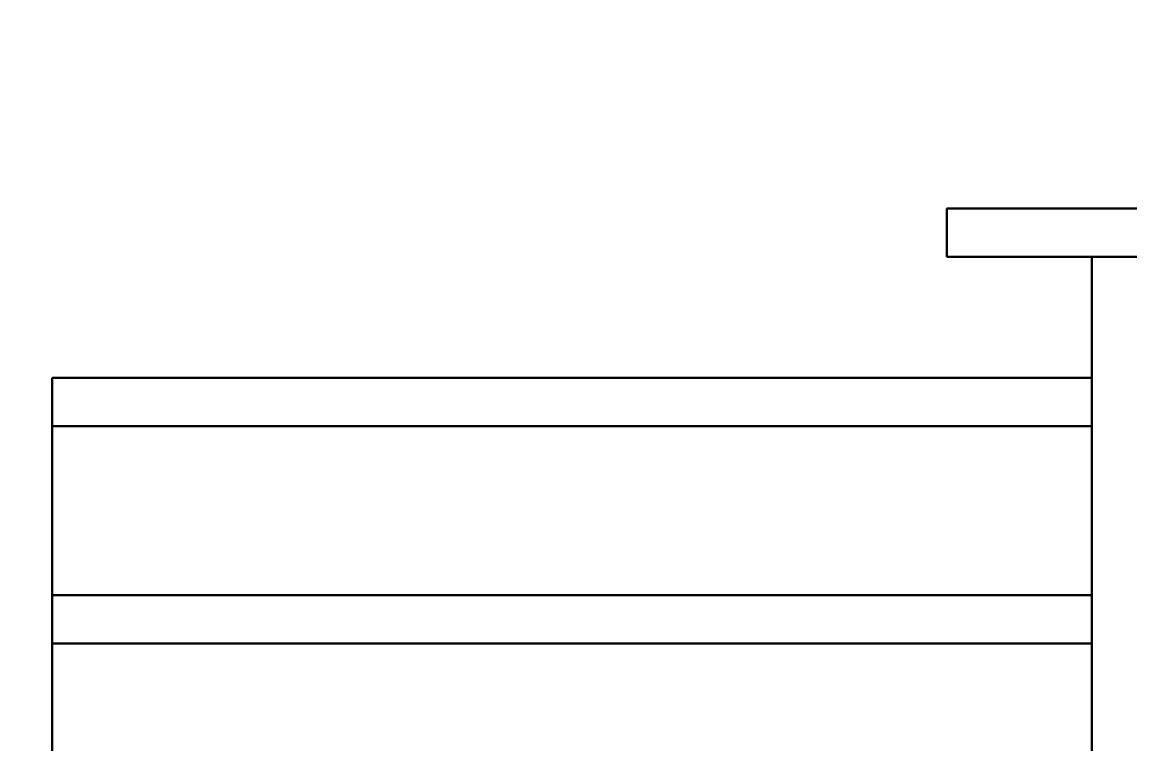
# Model space of a CAD drawing. Header units: millimetres. Extents: x 183355 to 194386, y -190559 to -183233.
# Drawn here: x 185006 to 185235.1, y -186675.6 to -186526.3 of the extents above; entities that cross this region are included whole.
import ezdxf

# ---------------------------------------------------------------- set-up
doc = ezdxf.new("R2010")
doc.units = ezdxf.units.MM
doc.header["$LTSCALE"] = 13
doc.layers.add('1', color=4, linetype='Continuous')
doc.layers.add('2细实线', color=3, linetype='Continuous', lineweight=20)
doc.layers.add('标注、文本', color=3, linetype='Continuous', lineweight=25)
doc.styles.get("Standard").update_dxf_attribs({"font": 'gbenor.shx', "bigfont": 'gbcbig.shx'})
doc.dimstyles.new('英寸 1-10', dxfattribs={"dimscale": 14, "dimtxt": 3.5, "dimasz": 2, "dimexe": 1.5, "dimexo": 0.5, "dimgap": 0.5, "dimtad": 1, "dimtoh": 1, "dimdec": 1, "dimdsep": 46, "dimtxsty": 'Standard', "dimcen": 2.5, "dimclrd": 3, "dimclre": 3, "dimclrt": 3, "dimadec": 0, "dimazin": 2, "dimtfac": 1, "dimtdec": 1, "dimtmove": 0, "dimatfit": 2, "dimfxl": 1, "dimarcsym": 0})

# ---------------------------------------------------------------- blocks, each defined once
blk = doc.blocks.new('*D118')
at = {"layer": '2细实线', "color": 3, "linetype": 'ByBlock', "lineweight": -2}
for p, q in [((184513.58, -187693.82), (184513.58, -186361.64)), ((187190.85, -187693.82), (187190.85, -186361.64)), ((184555.58, -186382.64), (187148.85, -186382.64))]:
    blk.add_line(p, q, dxfattribs=at)
at = {"layer": '2细实线', "color": 3, "linetype": 'ByBlock'}
for points in [[(184555.58, -186375.64), (184555.58, -186389.64), (184513.58, -186382.64)], [(187148.85, -186375.64), (187148.85, -186389.64), (187190.85, -186382.64)]]:
    blk.add_solid(points, dxfattribs=at)
at = {"layer": 'Defpoints', "color": 0, "linetype": 'ByBlock'}
for p in [(187190.85, -186382.64), (184513.58, -187700.82), (187190.85, -187700.82)]:
    blk.add_point(p, dxfattribs=at)
at = {"layer": '2细实线', "color": 3, "linetype": 'ByBlock', "insert": (185852.22, -186337.36), "char_height": 73.5, "attachment_point": 5}
blk.add_mtext('2677.3 [105.4]', dxfattribs=at)

msp = doc.modelspace()

# ---------------------------------------------------------------- linework, layer by layer
at = {"layer": '1', "ltscale": 5}
for p, q in [((185347.215, -186564.817), (185197.215, -186564.817)), ((185197.215, -186564.817), (185197.215, -186574.817)), ((185347.215, -186564.817), (185197.215, -186564.817)), ((185197.215, -186564.817), (185197.215, -186574.817)), ((185197.215, -186574.817), (185347.215, -186574.817)), ((185197.215, -186574.817), (185347.215, -186574.817)), ((185227.215, -187489.817), (185227.215, -186574.817)), ((185227.215, -187489.817), (185227.215, -186574.817)), ((185012.215, -187419.817), (185012.215, -186599.817)), ((185012.215, -187419.817), (185012.215, -186599.817)), ((185227.215, -186599.817), (185012.215, -186599.817)), ((185227.215, -186599.817), (185012.215, -186599.817)), ((185227.215, -186599.817), (185012.215, -186599.817)), ((185227.215, -186599.817), (185012.215, -186599.817)), ((185012.215, -186599.817), (185227.215, -186599.817)), ((185012.215, -186599.817), (185227.215, -186599.817)), ((185227.215, -186599.817), (185012.215, -186599.817)), ((185227.215, -186599.817), (185012.215, -186599.817)), ((185227.215, -186599.817), (185012.215, -186599.817)), ((185227.215, -186599.817), (185012.215, -186599.817)), ((185012.215, -186599.817), (185227.215, -186599.817)), ((185012.215, -186599.817), (185227.215, -186599.817)), ((185227.215, -186599.817), (185012.215, -186599.817)), ((185227.215, -186599.817), (185012.215, -186599.817)), ((185227.215, -186599.817), (185012.215, -186599.817)), ((185227.215, -186599.817), (185012.215, -186599.817)), ((185012.215, -186599.817), (185227.215, -186599.817)), ((185012.215, -186599.817), (185227.215, -186599.817)), ((185227.215, -186599.817), (185012.215, -186599.817)), ((185227.215, -186599.817), (185012.215, -186599.817)), ((185227.215, -186599.817), (185012.215, -186599.817)), ((185227.215, -186599.817), (185012.215, -186599.817)), ((185012.215, -186599.817), (185227.215, -186599.817)), ((185012.215, -186599.817), (185227.215, -186599.817)), ((185227.215, -186599.817), (185012.215, -186599.817)), ((185227.215, -186599.817), (185012.215, -186599.817)), ((185227.215, -186599.817), (185012.215, -186599.817)), ((185227.215, -186599.817), (185012.215, -186599.817)), ((185012.215, -186599.817), (185227.215, -186599.817)), ((185012.215, -186599.817), (185227.215, -186599.817)), ((185227.215, -186599.817), (185012.215, -186599.817)), ((185227.215, -186599.817), (185012.215, -186599.817)), ((185227.215, -186599.817), (185012.215, -186599.817)), ((185227.215, -186599.817), (185012.215, -186599.817)), ((185012.215, -186599.817), (185227.215, -186599.817)), ((185012.215, -186599.817), (185227.215, -186599.817)), ((185227.215, -186599.817), (185012.215, -186599.817)), ((185227.215, -186599.817), (185012.215, -186599.817)), ((185227.215, -186599.817), (185012.215, -186599.817)), ((185227.215, -186599.817), (185012.215, -186599.817)), ((185012.215, -186599.817), (185227.215, -186599.817)), ((185012.215, -186599.817), (185227.215, -186599.817)), ((185227.215, -186599.817), (185012.215, -186599.817)), ((185227.215, -186599.817), (185012.215, -186599.817)), ((185227.215, -186599.817), (185012.215, -186599.817)), ((185227.215, -186599.817), (185012.215, -186599.817)), ((185012.215, -186599.817), (185227.215, -186599.817)), ((185012.215, -186599.817), (185227.215, -186599.817)), ((185227.215, -186599.817), (185012.215, -186599.817)), ((185227.215, -186599.817), (185012.215, -186599.817)), ((185227.215, -186599.817), (185012.215, -186599.817)), ((185227.215, -186599.817), (185012.215, -186599.817)), ((185012.215, -186599.817), (185227.215, -186599.817)), ((185012.215, -186599.817), (185227.215, -186599.817)), ((185227.215, -186599.817), (185012.215, -186599.817)), ((185227.215, -186599.817), (185012.215, -186599.817)), ((185227.215, -186599.817), (185012.215, -186599.817)), ((185227.215, -186599.817), (185012.215, -186599.817)), ((185012.215, -186599.817), (185227.215, -186599.817)), ((185012.215, -186599.817), (185227.215, -186599.817)), ((185227.215, -186599.817), (185012.215, -186599.817)), ((185227.215, -186599.817), (185012.215, -186599.817)), ((185227.215, -186599.817), (185012.215, -186599.817)), ((185227.215, -186599.817), (185012.215, -186599.817)), ((185012.215, -186599.817), (185227.215, -186599.817)), ((185012.215, -186599.817), (185227.215, -186599.817)), ((185227.215, -186599.817), (185012.215, -186599.817)), ((185227.215, -186599.817), (185012.215, -186599.817)), ((185227.215, -186599.817), (185012.215, -186599.817)), ((185227.215, -186599.817), (185012.215, -186599.817)), ((185012.215, -186599.817), (185227.215, -186599.817)), ((185012.215, -186599.817), (185227.215, -186599.817)), ((185227.215, -186599.817), (185012.215, -186599.817)), ((185227.215, -186599.817), (185012.215, -186599.817)), ((185227.215, -186599.817), (185012.215, -186599.817)), ((185227.215, -186599.817), (185012.215, -186599.817)), ((185012.215, -186599.817), (185227.215, -186599.817)), ((185012.215, -186599.817), (185227.215, -186599.817)), ((185227.215, -186599.817), (185012.215, -186599.817)), ((185227.215, -186599.817), (185012.215, -186599.817)), ((185227.215, -186599.817), (185012.215, -186599.817)), ((185227.215, -186599.817), (185012.215, -186599.817)), ((185012.215, -186599.817), (185227.215, -186599.817)), ((185012.215, -186599.817), (185227.215, -186599.817)), ((185227.215, -186599.817), (185012.215, -186599.817)), ((185227.215, -186599.817), (185012.215, -186599.817)), ((185227.215, -186599.817), (185012.215, -186599.817)), ((185227.215, -186599.817), (185012.215, -186599.817)), ((185012.215, -186599.817), (185227.215, -186599.817)), ((185012.215, -186599.817), (185227.215, -186599.817)), ((185227.215, -186599.817), (185012.215, -186599.817)), ((185227.215, -186599.817), (185012.215, -186599.817)), ((185227.215, -186599.817), (185012.215, -186599.817)), ((185227.215, -186599.817), (185012.215, -186599.817)), ((185012.215, -186599.817), (185227.215, -186599.817)), ((185012.215, -186599.817), (185227.215, -186599.817)), ((185227.215, -186599.817), (185012.215, -186599.817)), ((185227.215, -186599.817), (185012.215, -186599.817)), ((185227.215, -186599.817), (185012.215, -186599.817)), ((185227.215, -186599.817), (185012.215, -186599.817)), ((185012.215, -186599.817), (185227.215, -186599.817)), ((185012.215, -186599.817), (185227.215, -186599.817)), ((185227.215, -186599.817), (185012.215, -186599.817)), ((185227.215, -186599.817), (185012.215, -186599.817)), ((185227.215, -186599.817), (185012.215, -186599.817)), ((185227.215, -186599.817), (185012.215, -186599.817)), ((185012.215, -186599.817), (185227.215, -186599.817)), ((185012.215, -186599.817), (185227.215, -186599.817)), ((185227.215, -186599.817), (185012.215, -186599.817)), ((185227.215, -186599.817), (185012.215, -186599.817)), ((185227.215, -186599.817), (185012.215, -186599.817)), ((185227.215, -186599.817), (185012.215, -186599.817)), ((185012.215, -186599.817), (185227.215, -186599.817)), ((185012.215, -186599.817), (185227.215, -186599.817)), ((185227.215, -186599.817), (185012.215, -186599.817)), ((185227.215, -186599.817), (185012.215, -186599.817)), ((185227.215, -186599.817), (185012.215, -186599.817)), ((185227.215, -186599.817), (185012.215, -186599.817)), ((185012.215, -186599.817), (185227.215, -186599.817)), ((185012.215, -186599.817), (185227.215, -186599.817)), ((185227.215, -186599.817), (185012.215, -186599.817)), ((185227.215, -186599.817), (185012.215, -186599.817)), ((185227.215, -186599.817), (185012.215, -186599.817)), ((185227.215, -186599.817), (185012.215, -186599.817)), ((185012.215, -186599.817), (185227.215, -186599.817)), ((185012.215, -186599.817), (185227.215, -186599.817)), ((185227.215, -186599.817), (185012.215, -186599.817)), ((185227.215, -186599.817), (185012.215, -186599.817)), ((185227.215, -186599.817), (185012.215, -186599.817)), ((185227.215, -186599.817), (185012.215, -186599.817)), ((185012.215, -186599.817), (185227.215, -186599.817)), ((185012.215, -186599.817), (185227.215, -186599.817)), ((185227.215, -186599.817), (185012.215, -186599.817)), ((185227.215, -186599.817), (185012.215, -186599.817)), ((185227.215, -186599.817), (185012.215, -186599.817)), ((185227.215, -186599.817), (185012.215, -186599.817)), ((185012.215, -186599.817), (185227.215, -186599.817)), ((185012.215, -186599.817), (185227.215, -186599.817)), ((185227.215, -186599.817), (185012.215, -186599.817)), ((185227.215, -186599.817), (185012.215, -186599.817)), ((185227.215, -186599.817), (185012.215, -186599.817)), ((185227.215, -186599.817), (185012.215, -186599.817)), ((185012.215, -186599.817), (185227.215, -186599.817)), ((185012.215, -186599.817), (185227.215, -186599.817)), ((185227.215, -186599.817), (185012.215, -186599.817)), ((185227.215, -186599.817), (185012.215, -186599.817)), ((185227.215, -186599.817), (185012.215, -186599.817)), ((185227.215, -186599.817), (185012.215, -186599.817)), ((185012.215, -186599.817), (185227.215, -186599.817)), ((185012.215, -186599.817), (185227.215, -186599.817)), ((185227.215, -186599.817), (185012.215, -186599.817)), ((185227.215, -186599.817), (185012.215, -186599.817)), ((185227.215, -186599.817), (185012.215, -186599.817)), ((185227.215, -186599.817), (185012.215, -186599.817)), ((185012.215, -186599.817), (185227.215, -186599.817)), ((185012.215, -186599.817), (185227.215, -186599.817)), ((185227.215, -186599.817), (185012.215, -186599.817)), ((185227.215, -186599.817), (185012.215, -186599.817)), ((185227.215, -186599.817), (185012.215, -186599.817)), ((185227.215, -186599.817), (185012.215, -186599.817)), ((185012.215, -186599.817), (185227.215, -186599.817)), ((185012.215, -186599.817), (185227.215, -186599.817)), ((185227.215, -186599.817), (185012.215, -186599.817)), ((185227.215, -186599.817), (185012.215, -186599.817)), ((185227.215, -186599.817), (185012.215, -186599.817)), ((185227.215, -186599.817), (185012.215, -186599.817)), ((185012.215, -186599.817), (185227.215, -186599.817)), ((185012.215, -186599.817), (185227.215, -186599.817)), ((185227.215, -186599.817), (185012.215, -186599.817)), ((185227.215, -186599.817), (185012.215, -186599.817)), ((185227.215, -186599.817), (185012.215, -186599.817)), ((185227.215, -186599.817), (185012.215, -186599.817)), ((185012.215, -186599.817), (185227.215, -186599.817)), ((185012.215, -186599.817), (185227.215, -186599.817)), ((185227.215, -186599.817), (185012.215, -186599.817)), ((185227.215, -186599.817), (185012.215, -186599.817)), ((185227.215, -186599.817), (185012.215, -186599.817)), ((185227.215, -186599.817), (185012.215, -186599.817)), ((185012.215, -186599.817), (185227.215, -186599.817)), ((185012.215, -186599.817), (185227.215, -186599.817)), ((185227.215, -186599.817), (185012.215, -186599.817)), ((185227.215, -186599.817), (185012.215, -186599.817)), ((185227.215, -186599.817), (185012.215, -186599.817)), ((185227.215, -186599.817), (185012.215, -186599.817)), ((185012.215, -186599.817), (185227.215, -186599.817)), ((185012.215, -186599.817), (185227.215, -186599.817)), ((185227.215, -186599.817), (185012.215, -186599.817)), ((185227.215, -186599.817), (185012.215, -186599.817)), ((185227.215, -186599.817), (185012.215, -186599.817)), ((185227.215, -186599.817), (185012.215, -186599.817)), ((185012.215, -186599.817), (185227.215, -186599.817)), ((185012.215, -186599.817), (185227.215, -186599.817)), ((185227.215, -186599.817), (185012.215, -186599.817)), ((185227.215, -186599.817), (185012.215, -186599.817)), ((185227.215, -186599.817), (185012.215, -186599.817)), ((185227.215, -186599.817), (185012.215, -186599.817)), ((185012.215, -186599.817), (185227.215, -186599.817)), ((185012.215, -186599.817), (185227.215, -186599.817)), ((185227.215, -186599.817), (185012.215, -186599.817)), ((185227.215, -186599.817), (185012.215, -186599.817)), ((185227.215, -186599.817), (185012.215, -186599.817)), ((185227.215, -186599.817), (185012.215, -186599.817)), ((185012.215, -186599.817), (185227.215, -186599.817)), ((185012.215, -186599.817), (185227.215, -186599.817)), ((185227.215, -186599.817), (185012.215, -186599.817)), ((185227.215, -186599.817), (185012.215, -186599.817)), ((185227.215, -186599.817), (185012.215, -186599.817)), ((185227.215, -186599.817), (185012.215, -186599.817)), ((185012.215, -186599.817), (185227.215, -186599.817)), ((185012.215, -186599.817), (185227.215, -186599.817)), ((185227.215, -186599.817), (185012.215, -186599.817)), ((185227.215, -186599.817), (185012.215, -186599.817)), ((185227.215, -186599.817), (185012.215, -186599.817)), ((185227.215, -186599.817), (185012.215, -186599.817)), ((185012.215, -186599.817), (185227.215, -186599.817)), ((185012.215, -186599.817), (185227.215, -186599.817)), ((185227.215, -186599.817), (185012.215, -186599.817)), ((185227.215, -186599.817), (185012.215, -186599.817)), ((185227.215, -186599.817), (185012.215, -186599.817)), ((185227.215, -186599.817), (185012.215, -186599.817)), ((185012.215, -186599.817), (185227.215, -186599.817)), ((185012.215, -186599.817), (185227.215, -186599.817)), ((185227.215, -186599.817), (185012.215, -186599.817)), ((185227.215, -186599.817), (185012.215, -186599.817)), ((185227.215, -186599.817), (185012.215, -186599.817)), ((185227.215, -186599.817), (185012.215, -186599.817)), ((185012.215, -186599.817), (185227.215, -186599.817)), ((185012.215, -186599.817), (185227.215, -186599.817)), ((185227.215, -186599.817), (185012.215, -186599.817)), ((185227.215, -186599.817), (185012.215, -186599.817)), ((185227.215, -186599.817), (185012.215, -186599.817)), ((185227.215, -186599.817), (185012.215, -186599.817)), ((185012.215, -186599.817), (185227.215, -186599.817)), ((185012.215, -186599.817), (185227.215, -186599.817)), ((185227.215, -186599.817), (185012.215, -186599.817)), ((185227.215, -186599.817), (185012.215, -186599.817)), ((185227.215, -186599.817), (185012.215, -186599.817)), ((185227.215, -186599.817), (185012.215, -186599.817)), ((185012.215, -186599.817), (185227.215, -186599.817)), ((185012.215, -186599.817), (185227.215, -186599.817)), ((185227.215, -186609.817), (185012.215, -186609.817)), ((185227.215, -186609.817), (185012.215, -186609.817)), ((185227.215, -186609.817), (185012.215, -186609.817)), ((185227.215, -186609.817), (185012.215, -186609.817)), ((185012.215, -186609.817), (185227.215, -186609.817)), ((185227.215, -186609.817), (185012.215, -186609.817)), ((185227.215, -186609.817), (185012.215, -186609.817)), ((185227.215, -186609.817), (185012.215, -186609.817)), ((185227.215, -186609.817), (185012.215, -186609.817)), ((185012.215, -186609.817), (185227.215, -186609.817)), ((185227.215, -186609.817), (185012.215, -186609.817)), ((185227.215, -186609.817), (185012.215, -186609.817)), ((185227.215, -186609.817), (185012.215, -186609.817)), ((185227.215, -186609.817), (185012.215, -186609.817)), ((185012.215, -186609.817), (185227.215, -186609.817)), ((185227.215, -186609.817), (185012.215, -186609.817)), ((185227.215, -186609.817), (185012.215, -186609.817)), ((185227.215, -186609.817), (185012.215, -186609.817)), ((185227.215, -186609.817), (185012.215, -186609.817)), ((185012.215, -186609.817), (185227.215, -186609.817)), ((185227.215, -186609.817), (185012.215, -186609.817)), ((185227.215, -186609.817), (185012.215, -186609.817)), ((185227.215, -186609.817), (185012.215, -186609.817)), ((185227.215, -186609.817), (185012.215, -186609.817)), ((185012.215, -186609.817), (185227.215, -186609.817)), ((185227.215, -186609.817), (185012.215, -186609.817)), ((185227.215, -186609.817), (185012.215, -186609.817)), ((185227.215, -186609.817), (185012.215, -186609.817)), ((185227.215, -186609.817), (185012.215, -186609.817)), ((185012.215, -186609.817), (185227.215, -186609.817)), ((185227.215, -186609.817), (185012.215, -186609.817)), ((185227.215, -186609.817), (185012.215, -186609.817)), ((185227.215, -186609.817), (185012.215, -186609.817)), ((185227.215, -186609.817), (185012.215, -186609.817)), ((185012.215, -186609.817), (185227.215, -186609.817)), ((185227.215, -186609.817), (185012.215, -186609.817)), ((185227.215, -186609.817), (185012.215, -186609.817)), ((185227.215, -186609.817), (185012.215, -186609.817)), ((185227.215, -186609.817), (185012.215, -186609.817)), ((185012.215, -186609.817), (185227.215, -186609.817)), ((185227.215, -186609.817), (185012.215, -186609.817)), ((185227.215, -186609.817), (185012.215, -186609.817)), ((185227.215, -186609.817), (185012.215, -186609.817)), ((185227.215, -186609.817), (185012.215, -186609.817)), ((185012.215, -186609.817), (185227.215, -186609.817)), ((185227.215, -186609.817), (185012.215, -186609.817)), ((185227.215, -186609.817), (185012.215, -186609.817)), ((185227.215, -186609.817), (185012.215, -186609.817)), ((185227.215, -186609.817), (185012.215, -186609.817)), ((185012.215, -186609.817), (185227.215, -186609.817)), ((185227.215, -186609.817), (185012.215, -186609.817)), ((185227.215, -186609.817), (185012.215, -186609.817)), ((185227.215, -186609.817), (185012.215, -186609.817)), ((185227.215, -186609.817), (185012.215, -186609.817)), ((185012.215, -186609.817), (185227.215, -186609.817)), ((185227.215, -186609.817), (185012.215, -186609.817)), ((185227.215, -186609.817), (185012.215, -186609.817)), ((185227.215, -186609.817), (185012.215, -186609.817)), ((185227.215, -186609.817), (185012.215, -186609.817)), ((185012.215, -186609.817), (185227.215, -186609.817)), ((185227.215, -186609.817), (185012.215, -186609.817)), ((185227.215, -186609.817), (185012.215, -186609.817)), ((185227.215, -186609.817), (185012.215, -186609.817)), ((185227.215, -186609.817), (185012.215, -186609.817)), ((185012.215, -186609.817), (185227.215, -186609.817)), ((185227.215, -186609.817), (185012.215, -186609.817)), ((185227.215, -186609.817), (185012.215, -186609.817)), ((185227.215, -186609.817), (185012.215, -186609.817)), ((185227.215, -186609.817), (185012.215, -186609.817)), ((185012.215, -186609.817), (185227.215, -186609.817)), ((185227.215, -186609.817), (185012.215, -186609.817)), ((185227.215, -186609.817), (185012.215, -186609.817)), ((185227.215, -186609.817), (185012.215, -186609.817)), ((185227.215, -186609.817), (185012.215, -186609.817)), ((185012.215, -186609.817), (185227.215, -186609.817)), ((185227.215, -186609.817), (185012.215, -186609.817)), ((185227.215, -186609.817), (185012.215, -186609.817)), ((185227.215, -186609.817), (185012.215, -186609.817)), ((185227.215, -186609.817), (185012.215, -186609.817)), ((185012.215, -186609.817), (185227.215, -186609.817)), ((185227.215, -186609.817), (185012.215, -186609.817)), ((185227.215, -186609.817), (185012.215, -186609.817)), ((185227.215, -186609.817), (185012.215, -186609.817)), ((185227.215, -186609.817), (185012.215, -186609.817)), ((185012.215, -186609.817), (185227.215, -186609.817)), ((185227.215, -186609.817), (185012.215, -186609.817)), ((185227.215, -186609.817), (185012.215, -186609.817)), ((185227.215, -186609.817), (185012.215, -186609.817)), ((185227.215, -186609.817), (185012.215, -186609.817)), ((185012.215, -186609.817), (185227.215, -186609.817)), ((185227.215, -186609.817), (185012.215, -186609.817)), ((185227.215, -186609.817), (185012.215, -186609.817)), ((185227.215, -186609.817), (185012.215, -186609.817)), ((185227.215, -186609.817), (185012.215, -186609.817)), ((185012.215, -186609.817), (185227.215, -186609.817)), ((185227.215, -186609.817), (185012.215, -186609.817)), ((185227.215, -186609.817), (185012.215, -186609.817)), ((185227.215, -186609.817), (185012.215, -186609.817)), ((185227.215, -186609.817), (185012.215, -186609.817)), ((185012.215, -186609.817), (185227.215, -186609.817)), ((185227.215, -186609.817), (185012.215, -186609.817)), ((185227.215, -186609.817), (185012.215, -186609.817)), ((185227.215, -186609.817), (185012.215, -186609.817)), ((185227.215, -186609.817), (185012.215, -186609.817)), ((185012.215, -186609.817), (185227.215, -186609.817)), ((185227.215, -186609.817), (185012.215, -186609.817)), ((185227.215, -186609.817), (185012.215, -186609.817)), ((185227.215, -186609.817), (185012.215, -186609.817)), ((185227.215, -186609.817), (185012.215, -186609.817)), ((185012.215, -186609.817), (185227.215, -186609.817)), ((185227.215, -186609.817), (185012.215, -186609.817)), ((185227.215, -186609.817), (185012.215, -186609.817)), ((185227.215, -186609.817), (185012.215, -186609.817)), ((185227.215, -186609.817), (185012.215, -186609.817)), ((185012.215, -186609.817), (185227.215, -186609.817)), ((185227.215, -186609.817), (185012.215, -186609.817)), ((185227.215, -186609.817), (185012.215, -186609.817)), ((185227.215, -186609.817), (185012.215, -186609.817)), ((185227.215, -186609.817), (185012.215, -186609.817)), ((185012.215, -186609.817), (185227.215, -186609.817)), ((185227.215, -186609.817), (185012.215, -186609.817)), ((185227.215, -186609.817), (185012.215, -186609.817)), ((185227.215, -186609.817), (185012.215, -186609.817)), ((185227.215, -186609.817), (185012.215, -186609.817)), ((185012.215, -186609.817), (185227.215, -186609.817)), ((185227.215, -186609.817), (185012.215, -186609.817)), ((185227.215, -186609.817), (185012.215, -186609.817)), ((185227.215, -186609.817), (185012.215, -186609.817)), ((185227.215, -186609.817), (185012.215, -186609.817)), ((185012.215, -186609.817), (185227.215, -186609.817)), ((185227.215, -186609.817), (185012.215, -186609.817)), ((185227.215, -186609.817), (185012.215, -186609.817)), ((185227.215, -186609.817), (185012.215, -186609.817)), ((185227.215, -186609.817), (185012.215, -186609.817)), ((185012.215, -186609.817), (185227.215, -186609.817)), ((185227.215, -186609.817), (185012.215, -186609.817)), ((185227.215, -186609.817), (185012.215, -186609.817)), ((185227.215, -186609.817), (185012.215, -186609.817)), ((185227.215, -186609.817), (185012.215, -186609.817)), ((185012.215, -186609.817), (185227.215, -186609.817)), ((185227.215, -186609.817), (185012.215, -186609.817)), ((185227.215, -186609.817), (185012.215, -186609.817)), ((185227.215, -186609.817), (185012.215, -186609.817)), ((185227.215, -186609.817), (185012.215, -186609.817)), ((185012.215, -186609.817), (185227.215, -186609.817)), ((185227.215, -186609.817), (185012.215, -186609.817)), ((185227.215, -186609.817), (185012.215, -186609.817)), ((185227.215, -186609.817), (185012.215, -186609.817)), ((185227.215, -186609.817), (185012.215, -186609.817)), ((185012.215, -186609.817), (185227.215, -186609.817)), ((185227.215, -186609.817), (185012.215, -186609.817)), ((185227.215, -186609.817), (185012.215, -186609.817)), ((185227.215, -186609.817), (185012.215, -186609.817)), ((185227.215, -186609.817), (185012.215, -186609.817)), ((185012.215, -186609.817), (185227.215, -186609.817)), ((185227.215, -186609.817), (185012.215, -186609.817)), ((185227.215, -186609.817), (185012.215, -186609.817)), ((185227.215, -186609.817), (185012.215, -186609.817)), ((185227.215, -186609.817), (185012.215, -186609.817)), ((185012.215, -186609.817), (185227.215, -186609.817)), ((185227.215, -186609.817), (185012.215, -186609.817)), ((185227.215, -186609.817), (185012.215, -186609.817)), ((185227.215, -186609.817), (185012.215, -186609.817)), ((185227.215, -186609.817), (185012.215, -186609.817)), ((185012.215, -186609.817), (185227.215, -186609.817)), ((185227.215, -186609.817), (185012.215, -186609.817)), ((185227.215, -186609.817), (185012.215, -186609.817)), ((185227.215, -186609.817), (185012.215, -186609.817)), ((185227.215, -186609.817), (185012.215, -186609.817)), ((185012.215, -186609.817), (185227.215, -186609.817)), ((185227.215, -186609.817), (185012.215, -186609.817)), ((185227.215, -186609.817), (185012.215, -186609.817)), ((185227.215, -186609.817), (185012.215, -186609.817)), ((185227.215, -186609.817), (185012.215, -186609.817)), ((185012.215, -186609.817), (185227.215, -186609.817)), ((185227.215, -186609.817), (185012.215, -186609.817)), ((185227.215, -186609.817), (185012.215, -186609.817)), ((185227.215, -186609.817), (185012.215, -186609.817)), ((185227.215, -186609.817), (185012.215, -186609.817)), ((185012.215, -186609.817), (185227.215, -186609.817)), ((185227.215, -186609.817), (185012.215, -186609.817)), ((185227.215, -186609.817), (185012.215, -186609.817)), ((185227.215, -186609.817), (185012.215, -186609.817)), ((185227.215, -186609.817), (185012.215, -186609.817)), ((185012.215, -186609.817), (185227.215, -186609.817)), ((185227.215, -186609.817), (185012.215, -186609.817)), ((185227.215, -186609.817), (185012.215, -186609.817)), ((185227.215, -186609.817), (185012.215, -186609.817)), ((185227.215, -186609.817), (185012.215, -186609.817)), ((185012.215, -186609.817), (185227.215, -186609.817)), ((185227.215, -186609.817), (185012.215, -186609.817)), ((185227.215, -186609.817), (185012.215, -186609.817)), ((185227.215, -186609.817), (185012.215, -186609.817)), ((185227.215, -186609.817), (185012.215, -186609.817)), ((185012.215, -186609.817), (185227.215, -186609.817)), ((185227.215, -186609.817), (185012.215, -186609.817)), ((185227.215, -186609.817), (185012.215, -186609.817)), ((185227.215, -186609.817), (185012.215, -186609.817)), ((185227.215, -186609.817), (185012.215, -186609.817)), ((185012.215, -186609.817), (185227.215, -186609.817)), ((185227.215, -186644.817), (185012.215, -186644.817)), ((185227.215, -186644.817), (185012.215, -186644.817)), ((185227.215, -186644.817), (185012.215, -186644.817)), ((185227.215, -186644.817), (185012.215, -186644.817)), ((185012.215, -186644.817), (185227.215, -186644.817)), ((185012.215, -186644.817), (185227.215, -186644.817)), ((185227.215, -186644.817), (185012.215, -186644.817)), ((185227.215, -186644.817), (185012.215, -186644.817)), ((185227.215, -186644.817), (185012.215, -186644.817)), ((185227.215, -186644.817), (185012.215, -186644.817)), ((185012.215, -186644.817), (185227.215, -186644.817)), ((185012.215, -186644.817), (185227.215, -186644.817)), ((185227.215, -186644.817), (185012.215, -186644.817)), ((185227.215, -186644.817), (185012.215, -186644.817)), ((185227.215, -186644.817), (185012.215, -186644.817)), ((185227.215, -186644.817), (185012.215, -186644.817)), ((185012.215, -186644.817), (185227.215, -186644.817)), ((185012.215, -186644.817), (185227.215, -186644.817)), ((185227.215, -186644.817), (185012.215, -186644.817)), ((185227.215, -186644.817), (185012.215, -186644.817)), ((185227.215, -186644.817), (185012.215, -186644.817)), ((185227.215, -186644.817), (185012.215, -186644.817)), ((185012.215, -186644.817), (185227.215, -186644.817)), ((185012.215, -186644.817), (185227.215, -186644.817)), ((185227.215, -186644.817), (185012.215, -186644.817)), ((185227.215, -186644.817), (185012.215, -186644.817)), ((185227.215, -186644.817), (185012.215, -186644.817)), ((185227.215, -186644.817), (185012.215, -186644.817)), ((185012.215, -186644.817), (185227.215, -186644.817)), ((185012.215, -186644.817), (185227.215, -186644.817)), ((185227.215, -186644.817), (185012.215, -186644.817)), ((185227.215, -186644.817), (185012.215, -186644.817)), ((185227.215, -186644.817), (185012.215, -186644.817)), ((185227.215, -186644.817), (185012.215, -186644.817)), ((185012.215, -186644.817), (185227.215, -186644.817)), ((185012.215, -186644.817), (185227.215, -186644.817)), ((185227.215, -186644.817), (185012.215, -186644.817)), ((185227.215, -186644.817), (185012.215, -186644.817)), ((185227.215, -186644.817), (185012.215, -186644.817)), ((185227.215, -186644.817), (185012.215, -186644.817)), ((185012.215, -186644.817), (185227.215, -186644.817)), ((185012.215, -186644.817), (185227.215, -186644.817)), ((185227.215, -186644.817), (185012.215, -186644.817)), ((185227.215, -186644.817), (185012.215, -186644.817)), ((185227.215, -186644.817), (185012.215, -186644.817)), ((185227.215, -186644.817), (185012.215, -186644.817)), ((185012.215, -186644.817), (185227.215, -186644.817)), ((185012.215, -186644.817), (185227.215, -186644.817)), ((185227.215, -186654.817), (185012.215, -186654.817)), ((185227.215, -186654.817), (185012.215, -186654.817)), ((185227.215, -186654.817), (185012.215, -186654.817)), ((185227.215, -186654.817), (185012.215, -186654.817)), ((185012.215, -186654.817), (185227.215, -186654.817)), ((185227.215, -186654.817), (185012.215, -186654.817)), ((185227.215, -186654.817), (185012.215, -186654.817)), ((185227.215, -186654.817), (185012.215, -186654.817)), ((185227.215, -186654.817), (185012.215, -186654.817)), ((185012.215, -186654.817), (185227.215, -186654.817)), ((185227.215, -186654.817), (185012.215, -186654.817)), ((185227.215, -186654.817), (185012.215, -186654.817)), ((185227.215, -186654.817), (185012.215, -186654.817)), ((185227.215, -186654.817), (185012.215, -186654.817)), ((185012.215, -186654.817), (185227.215, -186654.817)), ((185227.215, -186654.817), (185012.215, -186654.817)), ((185227.215, -186654.817), (185012.215, -186654.817)), ((185227.215, -186654.817), (185012.215, -186654.817)), ((185227.215, -186654.817), (185012.215, -186654.817)), ((185012.215, -186654.817), (185227.215, -186654.817)), ((185227.215, -186654.817), (185012.215, -186654.817)), ((185227.215, -186654.817), (185012.215, -186654.817)), ((185227.215, -186654.817), (185012.215, -186654.817)), ((185227.215, -186654.817), (185012.215, -186654.817)), ((185012.215, -186654.817), (185227.215, -186654.817)), ((185227.215, -186654.817), (185012.215, -186654.817)), ((185227.215, -186654.817), (185012.215, -186654.817)), ((185227.215, -186654.817), (185012.215, -186654.817)), ((185227.215, -186654.817), (185012.215, -186654.817)), ((185012.215, -186654.817), (185227.215, -186654.817)), ((185227.215, -186654.817), (185012.215, -186654.817)), ((185227.215, -186654.817), (185012.215, -186654.817)), ((185227.215, -186654.817), (185012.215, -186654.817)), ((185227.215, -186654.817), (185012.215, -186654.817)), ((185012.215, -186654.817), (185227.215, -186654.817)), ((185227.215, -186654.817), (185012.215, -186654.817)), ((185227.215, -186654.817), (185012.215, -186654.817)), ((185227.215, -186654.817), (185012.215, -186654.817)), ((185227.215, -186654.817), (185012.215, -186654.817)), ((185012.215, -186654.817), (185227.215, -186654.817))]:
    msp.add_line(p, q, dxfattribs=at)
at = {"layer": '标注、文本', "color": 4, "lineweight": 30}
for p, q in [((185347.215, -186564.817), (185197.215, -186564.817)), ((185197.215, -186564.817), (185197.215, -186574.817)), ((185347.215, -186564.817), (185197.215, -186564.817)), ((185197.215, -186564.817), (185197.215, -186574.817)), ((185197.215, -186574.817), (185347.215, -186574.817)), ((185197.215, -186574.817), (185347.215, -186574.817)), ((185227.215, -187489.817), (185227.215, -186574.817)), ((185227.215, -187489.817), (185227.215, -186574.817)), ((185012.215, -187419.817), (185012.215, -186599.817)), ((185012.215, -187419.817), (185012.215, -186599.817)), ((185227.215, -186599.817), (185012.215, -186599.817)), ((185227.215, -186599.817), (185012.215, -186599.817)), ((185227.215, -186599.817), (185012.215, -186599.817)), ((185227.215, -186599.817), (185012.215, -186599.817)), ((185012.215, -186599.817), (185227.215, -186599.817)), ((185012.215, -186599.817), (185227.215, -186599.817)), ((185227.215, -186599.817), (185012.215, -186599.817)), ((185227.215, -186599.817), (185012.215, -186599.817)), ((185227.215, -186599.817), (185012.215, -186599.817)), ((185227.215, -186599.817), (185012.215, -186599.817)), ((185012.215, -186599.817), (185227.215, -186599.817)), ((185012.215, -186599.817), (185227.215, -186599.817)), ((185227.215, -186599.817), (185012.215, -186599.817)), ((185227.215, -186599.817), (185012.215, -186599.817)), ((185227.215, -186599.817), (185012.215, -186599.817)), ((185227.215, -186599.817), (185012.215, -186599.817)), ((185012.215, -186599.817), (185227.215, -186599.817)), ((185012.215, -186599.817), (185227.215, -186599.817)), ((185227.215, -186599.817), (185012.215, -186599.817)), ((185227.215, -186599.817), (185012.215, -186599.817)), ((185227.215, -186599.817), (185012.215, -186599.817)), ((185227.215, -186599.817), (185012.215, -186599.817)), ((185012.215, -186599.817), (185227.215, -186599.817)), ((185012.215, -186599.817), (185227.215, -186599.817)), ((185227.215, -186599.817), (185012.215, -186599.817)), ((185227.215, -186599.817), (185012.215, -186599.817)), ((185227.215, -186599.817), (185012.215, -186599.817)), ((185227.215, -186599.817), (185012.215, -186599.817)), ((185012.215, -186599.817), (185227.215, -186599.817)), ((185012.215, -186599.817), (185227.215, -186599.817)), ((185227.215, -186599.817), (185012.215, -186599.817)), ((185227.215, -186599.817), (185012.215, -186599.817)), ((185227.215, -186599.817), (185012.215, -186599.817)), ((185227.215, -186599.817), (185012.215, -186599.817)), ((185012.215, -186599.817), (185227.215, -186599.817)), ((185012.215, -186599.817), (185227.215, -186599.817)), ((185227.215, -186599.817), (185012.215, -186599.817)), ((185227.215, -186599.817), (185012.215, -186599.817)), ((185227.215, -186599.817), (185012.215, -186599.817)), ((185227.215, -186599.817), (185012.215, -186599.817)), ((185012.215, -186599.817), (185227.215, -186599.817)), ((185012.215, -186599.817), (185227.215, -186599.817)), ((185227.215, -186599.817), (185012.215, -186599.817)), ((185227.215, -186599.817), (185012.215, -186599.817)), ((185227.215, -186599.817), (185012.215, -186599.817)), ((185227.215, -186599.817), (185012.215, -186599.817)), ((185012.215, -186599.817), (185227.215, -186599.817)), ((185012.215, -186599.817), (185227.215, -186599.817)), ((185227.215, -186599.817), (185012.215, -186599.817)), ((185227.215, -186599.817), (185012.215, -186599.817)), ((185227.215, -186599.817), (185012.215, -186599.817)), ((185227.215, -186599.817), (185012.215, -186599.817)), ((185012.215, -186599.817), (185227.215, -186599.817)), ((185012.215, -186599.817), (185227.215, -186599.817)), ((185227.215, -186599.817), (185012.215, -186599.817)), ((185227.215, -186599.817), (185012.215, -186599.817)), ((185227.215, -186599.817), (185012.215, -186599.817)), ((185227.215, -186599.817), (185012.215, -186599.817)), ((185012.215, -186599.817), (185227.215, -186599.817)), ((185012.215, -186599.817), (185227.215, -186599.817)), ((185227.215, -186599.817), (185012.215, -186599.817)), ((185227.215, -186599.817), (185012.215, -186599.817)), ((185227.215, -186599.817), (185012.215, -186599.817)), ((185227.215, -186599.817), (185012.215, -186599.817)), ((185012.215, -186599.817), (185227.215, -186599.817)), ((185012.215, -186599.817), (185227.215, -186599.817)), ((185227.215, -186599.817), (185012.215, -186599.817)), ((185227.215, -186599.817), (185012.215, -186599.817)), ((185227.215, -186599.817), (185012.215, -186599.817)), ((185227.215, -186599.817), (185012.215, -186599.817)), ((185012.215, -186599.817), (185227.215, -186599.817)), ((185012.215, -186599.817), (185227.215, -186599.817)), ((185227.215, -186599.817), (185012.215, -186599.817)), ((185227.215, -186599.817), (185012.215, -186599.817)), ((185227.215, -186599.817), (185012.215, -186599.817)), ((185227.215, -186599.817), (185012.215, -186599.817)), ((185012.215, -186599.817), (185227.215, -186599.817)), ((185012.215, -186599.817), (185227.215, -186599.817)), ((185227.215, -186599.817), (185012.215, -186599.817)), ((185227.215, -186599.817), (185012.215, -186599.817)), ((185227.215, -186599.817), (185012.215, -186599.817)), ((185227.215, -186599.817), (185012.215, -186599.817)), ((185012.215, -186599.817), (185227.215, -186599.817)), ((185012.215, -186599.817), (185227.215, -186599.817)), ((185227.215, -186599.817), (185012.215, -186599.817)), ((185227.215, -186599.817), (185012.215, -186599.817)), ((185227.215, -186599.817), (185012.215, -186599.817)), ((185227.215, -186599.817), (185012.215, -186599.817)), ((185012.215, -186599.817), (185227.215, -186599.817)), ((185012.215, -186599.817), (185227.215, -186599.817)), ((185227.215, -186599.817), (185012.215, -186599.817)), ((185227.215, -186599.817), (185012.215, -186599.817)), ((185227.215, -186599.817), (185012.215, -186599.817)), ((185227.215, -186599.817), (185012.215, -186599.817)), ((185012.215, -186599.817), (185227.215, -186599.817)), ((185012.215, -186599.817), (185227.215, -186599.817)), ((185227.215, -186599.817), (185012.215, -186599.817)), ((185227.215, -186599.817), (185012.215, -186599.817)), ((185227.215, -186599.817), (185012.215, -186599.817)), ((185227.215, -186599.817), (185012.215, -186599.817)), ((185012.215, -186599.817), (185227.215, -186599.817)), ((185012.215, -186599.817), (185227.215, -186599.817)), ((185227.215, -186599.817), (185012.215, -186599.817)), ((185227.215, -186599.817), (185012.215, -186599.817)), ((185227.215, -186599.817), (185012.215, -186599.817)), ((185227.215, -186599.817), (185012.215, -186599.817)), ((185012.215, -186599.817), (185227.215, -186599.817)), ((185012.215, -186599.817), (185227.215, -186599.817)), ((185227.215, -186599.817), (185012.215, -186599.817)), ((185227.215, -186599.817), (185012.215, -186599.817)), ((185227.215, -186599.817), (185012.215, -186599.817)), ((185227.215, -186599.817), (185012.215, -186599.817)), ((185012.215, -186599.817), (185227.215, -186599.817)), ((185012.215, -186599.817), (185227.215, -186599.817)), ((185227.215, -186599.817), (185012.215, -186599.817)), ((185227.215, -186599.817), (185012.215, -186599.817)), ((185227.215, -186599.817), (185012.215, -186599.817)), ((185227.215, -186599.817), (185012.215, -186599.817)), ((185012.215, -186599.817), (185227.215, -186599.817)), ((185012.215, -186599.817), (185227.215, -186599.817)), ((185227.215, -186599.817), (185012.215, -186599.817)), ((185227.215, -186599.817), (185012.215, -186599.817)), ((185227.215, -186599.817), (185012.215, -186599.817)), ((185227.215, -186599.817), (185012.215, -186599.817)), ((185012.215, -186599.817), (185227.215, -186599.817)), ((185012.215, -186599.817), (185227.215, -186599.817)), ((185227.215, -186599.817), (185012.215, -186599.817)), ((185227.215, -186599.817), (185012.215, -186599.817)), ((185227.215, -186599.817), (185012.215, -186599.817)), ((185227.215, -186599.817), (185012.215, -186599.817)), ((185012.215, -186599.817), (185227.215, -186599.817)), ((185012.215, -186599.817), (185227.215, -186599.817)), ((185227.215, -186599.817), (185012.215, -186599.817)), ((185227.215, -186599.817), (185012.215, -186599.817)), ((185227.215, -186599.817), (185012.215, -186599.817)), ((185227.215, -186599.817), (185012.215, -186599.817)), ((185012.215, -186599.817), (185227.215, -186599.817)), ((185012.215, -186599.817), (185227.215, -186599.817)), ((185227.215, -186599.817), (185012.215, -186599.817)), ((185227.215, -186599.817), (185012.215, -186599.817)), ((185227.215, -186599.817), (185012.215, -186599.817)), ((185227.215, -186599.817), (185012.215, -186599.817)), ((185012.215, -186599.817), (185227.215, -186599.817)), ((185012.215, -186599.817), (185227.215, -186599.817)), ((185227.215, -186599.817), (185012.215, -186599.817)), ((185227.215, -186599.817), (185012.215, -186599.817)), ((185227.215, -186599.817), (185012.215, -186599.817)), ((185227.215, -186599.817), (185012.215, -186599.817)), ((185012.215, -186599.817), (185227.215, -186599.817)), ((185012.215, -186599.817), (185227.215, -186599.817)), ((185227.215, -186599.817), (185012.215, -186599.817)), ((185227.215, -186599.817), (185012.215, -186599.817)), ((185227.215, -186599.817), (185012.215, -186599.817)), ((185227.215, -186599.817), (185012.215, -186599.817)), ((185012.215, -186599.817), (185227.215, -186599.817)), ((185012.215, -186599.817), (185227.215, -186599.817)), ((185227.215, -186599.817), (185012.215, -186599.817)), ((185227.215, -186599.817), (185012.215, -186599.817)), ((185227.215, -186599.817), (185012.215, -186599.817)), ((185227.215, -186599.817), (185012.215, -186599.817)), ((185012.215, -186599.817), (185227.215, -186599.817)), ((185012.215, -186599.817), (185227.215, -186599.817)), ((185227.215, -186599.817), (185012.215, -186599.817)), ((185227.215, -186599.817), (185012.215, -186599.817)), ((185227.215, -186599.817), (185012.215, -186599.817)), ((185227.215, -186599.817), (185012.215, -186599.817)), ((185012.215, -186599.817), (185227.215, -186599.817)), ((185012.215, -186599.817), (185227.215, -186599.817)), ((185227.215, -186599.817), (185012.215, -186599.817)), ((185227.215, -186599.817), (185012.215, -186599.817)), ((185227.215, -186599.817), (185012.215, -186599.817)), ((185227.215, -186599.817), (185012.215, -186599.817)), ((185012.215, -186599.817), (185227.215, -186599.817)), ((185012.215, -186599.817), (185227.215, -186599.817)), ((185227.215, -186599.817), (185012.215, -186599.817)), ((185227.215, -186599.817), (185012.215, -186599.817)), ((185227.215, -186599.817), (185012.215, -186599.817)), ((185227.215, -186599.817), (185012.215, -186599.817)), ((185012.215, -186599.817), (185227.215, -186599.817)), ((185012.215, -186599.817), (185227.215, -186599.817)), ((185227.215, -186599.817), (185012.215, -186599.817)), ((185227.215, -186599.817), (185012.215, -186599.817)), ((185227.215, -186599.817), (185012.215, -186599.817)), ((185227.215, -186599.817), (185012.215, -186599.817)), ((185012.215, -186599.817), (185227.215, -186599.817)), ((185012.215, -186599.817), (185227.215, -186599.817)), ((185227.215, -186599.817), (185012.215, -186599.817)), ((185227.215, -186599.817), (185012.215, -186599.817)), ((185227.215, -186599.817), (185012.215, -186599.817)), ((185227.215, -186599.817), (185012.215, -186599.817)), ((185012.215, -186599.817), (185227.215, -186599.817)), ((185012.215, -186599.817), (185227.215, -186599.817)), ((185227.215, -186599.817), (185012.215, -186599.817)), ((185227.215, -186599.817), (185012.215, -186599.817)), ((185227.215, -186599.817), (185012.215, -186599.817)), ((185227.215, -186599.817), (185012.215, -186599.817)), ((185012.215, -186599.817), (185227.215, -186599.817)), ((185012.215, -186599.817), (185227.215, -186599.817)), ((185227.215, -186599.817), (185012.215, -186599.817)), ((185227.215, -186599.817), (185012.215, -186599.817)), ((185227.215, -186599.817), (185012.215, -186599.817)), ((185227.215, -186599.817), (185012.215, -186599.817)), ((185012.215, -186599.817), (185227.215, -186599.817)), ((185012.215, -186599.817), (185227.215, -186599.817)), ((185227.215, -186599.817), (185012.215, -186599.817)), ((185227.215, -186599.817), (185012.215, -186599.817)), ((185227.215, -186599.817), (185012.215, -186599.817)), ((185227.215, -186599.817), (185012.215, -186599.817)), ((185012.215, -186599.817), (185227.215, -186599.817)), ((185012.215, -186599.817), (185227.215, -186599.817)), ((185227.215, -186599.817), (185012.215, -186599.817)), ((185227.215, -186599.817), (185012.215, -186599.817)), ((185227.215, -186599.817), (185012.215, -186599.817)), ((185227.215, -186599.817), (185012.215, -186599.817)), ((185012.215, -186599.817), (185227.215, -186599.817)), ((185012.215, -186599.817), (185227.215, -186599.817)), ((185227.215, -186599.817), (185012.215, -186599.817)), ((185227.215, -186599.817), (185012.215, -186599.817)), ((185227.215, -186599.817), (185012.215, -186599.817)), ((185227.215, -186599.817), (185012.215, -186599.817)), ((185012.215, -186599.817), (185227.215, -186599.817)), ((185012.215, -186599.817), (185227.215, -186599.817)), ((185227.215, -186599.817), (185012.215, -186599.817)), ((185227.215, -186599.817), (185012.215, -186599.817)), ((185227.215, -186599.817), (185012.215, -186599.817)), ((185227.215, -186599.817), (185012.215, -186599.817)), ((185012.215, -186599.817), (185227.215, -186599.817)), ((185012.215, -186599.817), (185227.215, -186599.817)), ((185227.215, -186599.817), (185012.215, -186599.817)), ((185227.215, -186599.817), (185012.215, -186599.817)), ((185227.215, -186599.817), (185012.215, -186599.817)), ((185227.215, -186599.817), (185012.215, -186599.817)), ((185012.215, -186599.817), (185227.215, -186599.817)), ((185012.215, -186599.817), (185227.215, -186599.817)), ((185227.215, -186599.817), (185012.215, -186599.817)), ((185227.215, -186599.817), (185012.215, -186599.817)), ((185227.215, -186599.817), (185012.215, -186599.817)), ((185227.215, -186599.817), (185012.215, -186599.817)), ((185012.215, -186599.817), (185227.215, -186599.817)), ((185012.215, -186599.817), (185227.215, -186599.817)), ((185227.215, -186609.817), (185012.215, -186609.817)), ((185227.215, -186609.817), (185012.215, -186609.817)), ((185227.215, -186609.817), (185012.215, -186609.817)), ((185227.215, -186609.817), (185012.215, -186609.817)), ((185012.215, -186609.817), (185227.215, -186609.817)), ((185227.215, -186609.817), (185012.215, -186609.817)), ((185227.215, -186609.817), (185012.215, -186609.817)), ((185227.215, -186609.817), (185012.215, -186609.817)), ((185227.215, -186609.817), (185012.215, -186609.817)), ((185012.215, -186609.817), (185227.215, -186609.817)), ((185227.215, -186609.817), (185012.215, -186609.817)), ((185227.215, -186609.817), (185012.215, -186609.817)), ((185227.215, -186609.817), (185012.215, -186609.817)), ((185227.215, -186609.817), (185012.215, -186609.817)), ((185012.215, -186609.817), (185227.215, -186609.817)), ((185227.215, -186609.817), (185012.215, -186609.817)), ((185227.215, -186609.817), (185012.215, -186609.817)), ((185227.215, -186609.817), (185012.215, -186609.817)), ((185227.215, -186609.817), (185012.215, -186609.817)), ((185012.215, -186609.817), (185227.215, -186609.817)), ((185227.215, -186609.817), (185012.215, -186609.817)), ((185227.215, -186609.817), (185012.215, -186609.817)), ((185227.215, -186609.817), (185012.215, -186609.817)), ((185227.215, -186609.817), (185012.215, -186609.817)), ((185012.215, -186609.817), (185227.215, -186609.817)), ((185227.215, -186609.817), (185012.215, -186609.817)), ((185227.215, -186609.817), (185012.215, -186609.817)), ((185227.215, -186609.817), (185012.215, -186609.817)), ((185227.215, -186609.817), (185012.215, -186609.817)), ((185012.215, -186609.817), (185227.215, -186609.817)), ((185227.215, -186609.817), (185012.215, -186609.817)), ((185227.215, -186609.817), (185012.215, -186609.817)), ((185227.215, -186609.817), (185012.215, -186609.817)), ((185227.215, -186609.817), (185012.215, -186609.817)), ((185012.215, -186609.817), (185227.215, -186609.817)), ((185227.215, -186609.817), (185012.215, -186609.817)), ((185227.215, -186609.817), (185012.215, -186609.817)), ((185227.215, -186609.817), (185012.215, -186609.817)), ((185227.215, -186609.817), (185012.215, -186609.817)), ((185012.215, -186609.817), (185227.215, -186609.817)), ((185227.215, -186609.817), (185012.215, -186609.817)), ((185227.215, -186609.817), (185012.215, -186609.817)), ((185227.215, -186609.817), (185012.215, -186609.817)), ((185227.215, -186609.817), (185012.215, -186609.817)), ((185012.215, -186609.817), (185227.215, -186609.817)), ((185227.215, -186609.817), (185012.215, -186609.817)), ((185227.215, -186609.817), (185012.215, -186609.817)), ((185227.215, -186609.817), (185012.215, -186609.817)), ((185227.215, -186609.817), (185012.215, -186609.817)), ((185012.215, -186609.817), (185227.215, -186609.817)), ((185227.215, -186609.817), (185012.215, -186609.817)), ((185227.215, -186609.817), (185012.215, -186609.817)), ((185227.215, -186609.817), (185012.215, -186609.817)), ((185227.215, -186609.817), (185012.215, -186609.817)), ((185012.215, -186609.817), (185227.215, -186609.817)), ((185227.215, -186609.817), (185012.215, -186609.817)), ((185227.215, -186609.817), (185012.215, -186609.817)), ((185227.215, -186609.817), (185012.215, -186609.817)), ((185227.215, -186609.817), (185012.215, -186609.817)), ((185012.215, -186609.817), (185227.215, -186609.817)), ((185227.215, -186609.817), (185012.215, -186609.817)), ((185227.215, -186609.817), (185012.215, -186609.817)), ((185227.215, -186609.817), (185012.215, -186609.817)), ((185227.215, -186609.817), (185012.215, -186609.817)), ((185012.215, -186609.817), (185227.215, -186609.817)), ((185227.215, -186609.817), (185012.215, -186609.817)), ((185227.215, -186609.817), (185012.215, -186609.817)), ((185227.215, -186609.817), (185012.215, -186609.817)), ((185227.215, -186609.817), (185012.215, -186609.817)), ((185012.215, -186609.817), (185227.215, -186609.817)), ((185227.215, -186609.817), (185012.215, -186609.817)), ((185227.215, -186609.817), (185012.215, -186609.817)), ((185227.215, -186609.817), (185012.215, -186609.817)), ((185227.215, -186609.817), (185012.215, -186609.817)), ((185012.215, -186609.817), (185227.215, -186609.817)), ((185227.215, -186609.817), (185012.215, -186609.817)), ((185227.215, -186609.817), (185012.215, -186609.817)), ((185227.215, -186609.817), (185012.215, -186609.817)), ((185227.215, -186609.817), (185012.215, -186609.817)), ((185012.215, -186609.817), (185227.215, -186609.817)), ((185227.215, -186609.817), (185012.215, -186609.817)), ((185227.215, -186609.817), (185012.215, -186609.817)), ((185227.215, -186609.817), (185012.215, -186609.817)), ((185227.215, -186609.817), (185012.215, -186609.817)), ((185012.215, -186609.817), (185227.215, -186609.817)), ((185227.215, -186609.817), (185012.215, -186609.817)), ((185227.215, -186609.817), (185012.215, -186609.817)), ((185227.215, -186609.817), (185012.215, -186609.817)), ((185227.215, -186609.817), (185012.215, -186609.817)), ((185012.215, -186609.817), (185227.215, -186609.817)), ((185227.215, -186609.817), (185012.215, -186609.817)), ((185227.215, -186609.817), (185012.215, -186609.817)), ((185227.215, -186609.817), (185012.215, -186609.817)), ((185227.215, -186609.817), (185012.215, -186609.817)), ((185012.215, -186609.817), (185227.215, -186609.817)), ((185227.215, -186609.817), (185012.215, -186609.817)), ((185227.215, -186609.817), (185012.215, -186609.817)), ((185227.215, -186609.817), (185012.215, -186609.817)), ((185227.215, -186609.817), (185012.215, -186609.817)), ((185012.215, -186609.817), (185227.215, -186609.817)), ((185227.215, -186609.817), (185012.215, -186609.817)), ((185227.215, -186609.817), (185012.215, -186609.817)), ((185227.215, -186609.817), (185012.215, -186609.817)), ((185227.215, -186609.817), (185012.215, -186609.817)), ((185012.215, -186609.817), (185227.215, -186609.817)), ((185227.215, -186609.817), (185012.215, -186609.817)), ((185227.215, -186609.817), (185012.215, -186609.817)), ((185227.215, -186609.817), (185012.215, -186609.817)), ((185227.215, -186609.817), (185012.215, -186609.817)), ((185012.215, -186609.817), (185227.215, -186609.817)), ((185227.215, -186609.817), (185012.215, -186609.817)), ((185227.215, -186609.817), (185012.215, -186609.817)), ((185227.215, -186609.817), (185012.215, -186609.817)), ((185227.215, -186609.817), (185012.215, -186609.817)), ((185012.215, -186609.817), (185227.215, -186609.817)), ((185227.215, -186609.817), (185012.215, -186609.817)), ((185227.215, -186609.817), (185012.215, -186609.817)), ((185227.215, -186609.817), (185012.215, -186609.817)), ((185227.215, -186609.817), (185012.215, -186609.817)), ((185012.215, -186609.817), (185227.215, -186609.817)), ((185227.215, -186609.817), (185012.215, -186609.817)), ((185227.215, -186609.817), (185012.215, -186609.817)), ((185227.215, -186609.817), (185012.215, -186609.817)), ((185227.215, -186609.817), (185012.215, -186609.817)), ((185012.215, -186609.817), (185227.215, -186609.817)), ((185227.215, -186609.817), (185012.215, -186609.817)), ((185227.215, -186609.817), (185012.215, -186609.817)), ((185227.215, -186609.817), (185012.215, -186609.817)), ((185227.215, -186609.817), (185012.215, -186609.817)), ((185012.215, -186609.817), (185227.215, -186609.817)), ((185227.215, -186609.817), (185012.215, -186609.817)), ((185227.215, -186609.817), (185012.215, -186609.817)), ((185227.215, -186609.817), (185012.215, -186609.817)), ((185227.215, -186609.817), (185012.215, -186609.817)), ((185012.215, -186609.817), (185227.215, -186609.817)), ((185227.215, -186609.817), (185012.215, -186609.817)), ((185227.215, -186609.817), (185012.215, -186609.817)), ((185227.215, -186609.817), (185012.215, -186609.817)), ((185227.215, -186609.817), (185012.215, -186609.817)), ((185012.215, -186609.817), (185227.215, -186609.817)), ((185227.215, -186609.817), (185012.215, -186609.817)), ((185227.215, -186609.817), (185012.215, -186609.817)), ((185227.215, -186609.817), (185012.215, -186609.817)), ((185227.215, -186609.817), (185012.215, -186609.817)), ((185012.215, -186609.817), (185227.215, -186609.817)), ((185227.215, -186609.817), (185012.215, -186609.817)), ((185227.215, -186609.817), (185012.215, -186609.817)), ((185227.215, -186609.817), (185012.215, -186609.817)), ((185227.215, -186609.817), (185012.215, -186609.817)), ((185012.215, -186609.817), (185227.215, -186609.817)), ((185227.215, -186609.817), (185012.215, -186609.817)), ((185227.215, -186609.817), (185012.215, -186609.817)), ((185227.215, -186609.817), (185012.215, -186609.817)), ((185227.215, -186609.817), (185012.215, -186609.817)), ((185012.215, -186609.817), (185227.215, -186609.817)), ((185227.215, -186609.817), (185012.215, -186609.817)), ((185227.215, -186609.817), (185012.215, -186609.817)), ((185227.215, -186609.817), (185012.215, -186609.817)), ((185227.215, -186609.817), (185012.215, -186609.817)), ((185012.215, -186609.817), (185227.215, -186609.817)), ((185227.215, -186609.817), (185012.215, -186609.817)), ((185227.215, -186609.817), (185012.215, -186609.817)), ((185227.215, -186609.817), (185012.215, -186609.817)), ((185227.215, -186609.817), (185012.215, -186609.817)), ((185012.215, -186609.817), (185227.215, -186609.817)), ((185227.215, -186609.817), (185012.215, -186609.817)), ((185227.215, -186609.817), (185012.215, -186609.817)), ((185227.215, -186609.817), (185012.215, -186609.817)), ((185227.215, -186609.817), (185012.215, -186609.817)), ((185012.215, -186609.817), (185227.215, -186609.817)), ((185227.215, -186609.817), (185012.215, -186609.817)), ((185227.215, -186609.817), (185012.215, -186609.817)), ((185227.215, -186609.817), (185012.215, -186609.817)), ((185227.215, -186609.817), (185012.215, -186609.817)), ((185012.215, -186609.817), (185227.215, -186609.817)), ((185227.215, -186609.817), (185012.215, -186609.817)), ((185227.215, -186609.817), (185012.215, -186609.817)), ((185227.215, -186609.817), (185012.215, -186609.817)), ((185227.215, -186609.817), (185012.215, -186609.817)), ((185012.215, -186609.817), (185227.215, -186609.817)), ((185227.215, -186609.817), (185012.215, -186609.817)), ((185227.215, -186609.817), (185012.215, -186609.817)), ((185227.215, -186609.817), (185012.215, -186609.817)), ((185227.215, -186609.817), (185012.215, -186609.817)), ((185012.215, -186609.817), (185227.215, -186609.817)), ((185227.215, -186609.817), (185012.215, -186609.817)), ((185227.215, -186609.817), (185012.215, -186609.817)), ((185227.215, -186609.817), (185012.215, -186609.817)), ((185227.215, -186609.817), (185012.215, -186609.817)), ((185012.215, -186609.817), (185227.215, -186609.817)), ((185227.215, -186609.817), (185012.215, -186609.817)), ((185227.215, -186609.817), (185012.215, -186609.817)), ((185227.215, -186609.817), (185012.215, -186609.817)), ((185227.215, -186609.817), (185012.215, -186609.817)), ((185012.215, -186609.817), (185227.215, -186609.817)), ((185227.215, -186609.817), (185012.215, -186609.817)), ((185227.215, -186609.817), (185012.215, -186609.817)), ((185227.215, -186609.817), (185012.215, -186609.817)), ((185227.215, -186609.817), (185012.215, -186609.817)), ((185012.215, -186609.817), (185227.215, -186609.817)), ((185227.215, -186644.817), (185012.215, -186644.817)), ((185227.215, -186644.817), (185012.215, -186644.817)), ((185227.215, -186644.817), (185012.215, -186644.817)), ((185227.215, -186644.817), (185012.215, -186644.817)), ((185012.215, -186644.817), (185227.215, -186644.817)), ((185012.215, -186644.817), (185227.215, -186644.817)), ((185227.215, -186644.817), (185012.215, -186644.817)), ((185227.215, -186644.817), (185012.215, -186644.817)), ((185227.215, -186644.817), (185012.215, -186644.817)), ((185227.215, -186644.817), (185012.215, -186644.817)), ((185012.215, -186644.817), (185227.215, -186644.817)), ((185012.215, -186644.817), (185227.215, -186644.817)), ((185227.215, -186644.817), (185012.215, -186644.817)), ((185227.215, -186644.817), (185012.215, -186644.817)), ((185227.215, -186644.817), (185012.215, -186644.817)), ((185227.215, -186644.817), (185012.215, -186644.817)), ((185012.215, -186644.817), (185227.215, -186644.817)), ((185012.215, -186644.817), (185227.215, -186644.817)), ((185227.215, -186644.817), (185012.215, -186644.817)), ((185227.215, -186644.817), (185012.215, -186644.817)), ((185227.215, -186644.817), (185012.215, -186644.817)), ((185227.215, -186644.817), (185012.215, -186644.817)), ((185012.215, -186644.817), (185227.215, -186644.817)), ((185012.215, -186644.817), (185227.215, -186644.817)), ((185227.215, -186644.817), (185012.215, -186644.817)), ((185227.215, -186644.817), (185012.215, -186644.817)), ((185227.215, -186644.817), (185012.215, -186644.817)), ((185227.215, -186644.817), (185012.215, -186644.817)), ((185012.215, -186644.817), (185227.215, -186644.817)), ((185012.215, -186644.817), (185227.215, -186644.817)), ((185227.215, -186644.817), (185012.215, -186644.817)), ((185227.215, -186644.817), (185012.215, -186644.817)), ((185227.215, -186644.817), (185012.215, -186644.817)), ((185227.215, -186644.817), (185012.215, -186644.817)), ((185012.215, -186644.817), (185227.215, -186644.817)), ((185012.215, -186644.817), (185227.215, -186644.817)), ((185227.215, -186644.817), (185012.215, -186644.817)), ((185227.215, -186644.817), (185012.215, -186644.817)), ((185227.215, -186644.817), (185012.215, -186644.817)), ((185227.215, -186644.817), (185012.215, -186644.817)), ((185012.215, -186644.817), (185227.215, -186644.817)), ((185012.215, -186644.817), (185227.215, -186644.817)), ((185227.215, -186644.817), (185012.215, -186644.817)), ((185227.215, -186644.817), (185012.215, -186644.817)), ((185227.215, -186644.817), (185012.215, -186644.817)), ((185227.215, -186644.817), (185012.215, -186644.817)), ((185012.215, -186644.817), (185227.215, -186644.817)), ((185012.215, -186644.817), (185227.215, -186644.817)), ((185227.215, -186654.817), (185012.215, -186654.817)), ((185227.215, -186654.817), (185012.215, -186654.817)), ((185227.215, -186654.817), (185012.215, -186654.817)), ((185227.215, -186654.817), (185012.215, -186654.817)), ((185012.215, -186654.817), (185227.215, -186654.817)), ((185227.215, -186654.817), (185012.215, -186654.817)), ((185227.215, -186654.817), (185012.215, -186654.817)), ((185227.215, -186654.817), (185012.215, -186654.817)), ((185227.215, -186654.817), (185012.215, -186654.817)), ((185012.215, -186654.817), (185227.215, -186654.817)), ((185227.215, -186654.817), (185012.215, -186654.817)), ((185227.215, -186654.817), (185012.215, -186654.817)), ((185227.215, -186654.817), (185012.215, -186654.817)), ((185227.215, -186654.817), (185012.215, -186654.817)), ((185012.215, -186654.817), (185227.215, -186654.817)), ((185227.215, -186654.817), (185012.215, -186654.817)), ((185227.215, -186654.817), (185012.215, -186654.817)), ((185227.215, -186654.817), (185012.215, -186654.817)), ((185227.215, -186654.817), (185012.215, -186654.817)), ((185012.215, -186654.817), (185227.215, -186654.817)), ((185227.215, -186654.817), (185012.215, -186654.817)), ((185227.215, -186654.817), (185012.215, -186654.817)), ((185227.215, -186654.817), (185012.215, -186654.817)), ((185227.215, -186654.817), (185012.215, -186654.817)), ((185012.215, -186654.817), (185227.215, -186654.817)), ((185227.215, -186654.817), (185012.215, -186654.817)), ((185227.215, -186654.817), (185012.215, -186654.817)), ((185227.215, -186654.817), (185012.215, -186654.817)), ((185227.215, -186654.817), (185012.215, -186654.817)), ((185012.215, -186654.817), (185227.215, -186654.817)), ((185227.215, -186654.817), (185012.215, -186654.817)), ((185227.215, -186654.817), (185012.215, -186654.817)), ((185227.215, -186654.817), (185012.215, -186654.817)), ((185227.215, -186654.817), (185012.215, -186654.817)), ((185012.215, -186654.817), (185227.215, -186654.817)), ((185227.215, -186654.817), (185012.215, -186654.817)), ((185227.215, -186654.817), (185012.215, -186654.817)), ((185227.215, -186654.817), (185012.215, -186654.817)), ((185227.215, -186654.817), (185012.215, -186654.817)), ((185012.215, -186654.817), (185227.215, -186654.817))]:
    msp.add_line(p, q, dxfattribs=at)

# ---------------------------------------------------------------- dimensions: what is measured, and where the dimension line sits
at = {"layer": '2细实线', "linetype": 'ByBlock'}
dim = msp.add_linear_dim(base=(187190.853, -186382.639), p1=(184513.578, -187700.817), p2=(187190.853, -187700.817), dimstyle='英寸 1-10', override={"dimtxt": 5.25, "dimasz": 3}, dxfattribs=at)
dim.commit()
dim.dimension.update_dxf_attribs({"geometry": '*D118', "text_midpoint": (185852.215, -186337.358)})

doc.saveas('drawing.dxf')
